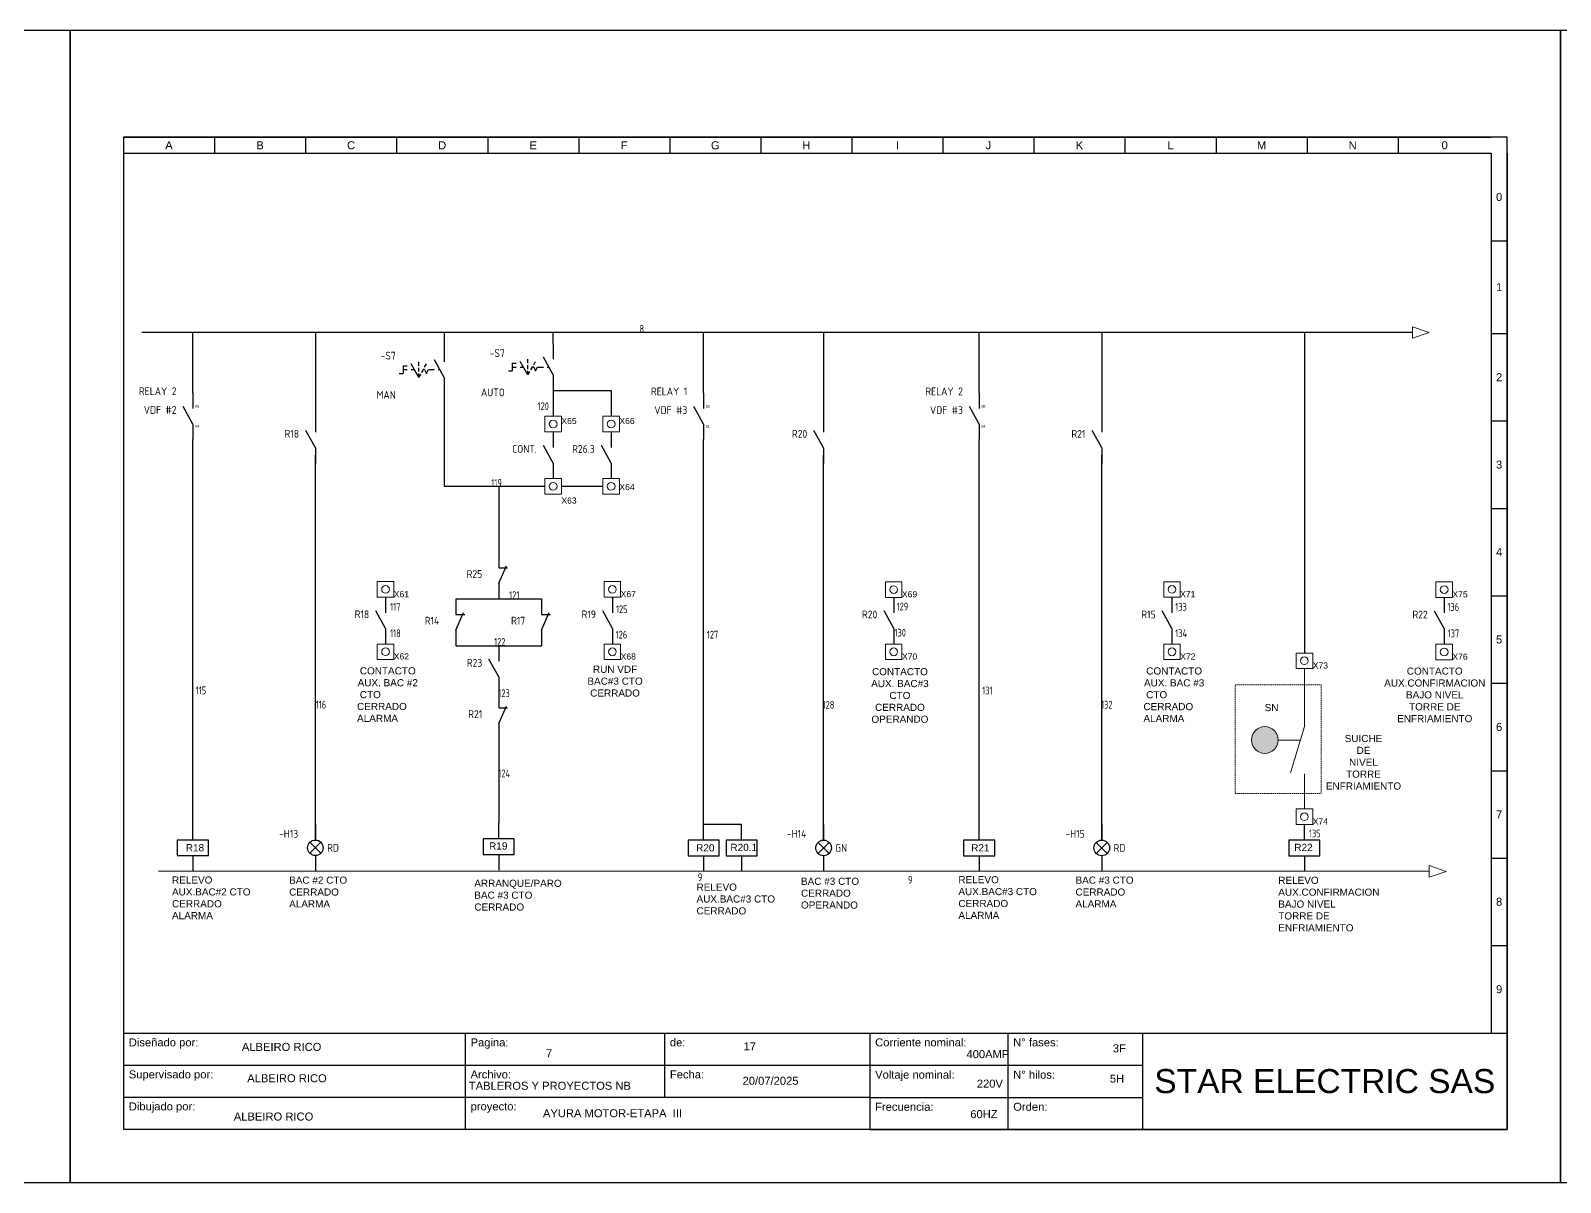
# Model space of a CAD drawing. Header units: millimetres. Extents: x 691 to 18605, y 670 to 10026.
# Drawn here: x 7015 to 8094, y 9213 to 10026 of the extents above; entities that cross this region are included whole.
import ezdxf
from ezdxf.enums import TextEntityAlignment as Align

# ---------------------------------------------------------------- set-up
doc = ezdxf.new("R2010")
doc.units = ezdxf.units.MM
doc.linetypes.add('DASHEDX2', pattern=[1.5, 1, -0.5])
doc.linetypes.add('HIDDEN', pattern=[0.375, 0.25, -0.125])
for name, color, linetype in [('-DIAGRAMA', 7, 'Continuous'), ('-Electrico', 5, 'Continuous'), ('DESC', 150, 'Continuous'), ('LOC', 8, 'Continuous'), ('MISC', 7, 'Continuous'), ('SYMS', 7, 'Continuous'), ('TAGS', 150, 'Continuous'), ('WIRENO', 72, 'Continuous'), ('YEL_14_THHN', 2, 'Continuous')]:
    doc.layers.add(name, color=color, linetype=linetype)
doc.styles.get("Standard").update_dxf_attribs({"font": 'arial.ttf'})
doc.styles.add('WD_IEC', font='ISOCP2.shx', dxfattribs={"width": 0.9, "height": 4})

# ---------------------------------------------------------------- blocks, each defined once
blk = doc.blocks.new('*T3')
at = {"color": 0, "linetype": 'ByBlock', "lineweight": -2}
for p, q in [((0, 0), (139.92, 0)), ((0, 0), (0, -18)), ((64.08, 0), (64.08, -18)), ((101.44, 0), (101.44, -12)), ((139.92, 0), (139.92, -18)), ((0, -6), (139.92, -6)), ((0, -12), (139.92, -12)), ((0, -18), (139.92, -18))]:
    blk.add_line(p, q, dxfattribs=at)
at = {"color": 0, "char_height": 1.5, "attachment_point": 1}
for s, insert, width in [('{\\fArial|b0|i0|c162|p34;Diseñado por:}', (1, -1), 62.0824), ('{\\fArial|b0|i0|c162|p34;Pagina:}', (65.08, -1), 35.3574), ('{\\fArial|b0|i0|c162|p34;de}:', (102.44, -1), 36.4813), ('{\\fArial|b0|i0|c162|p34;Supervisado por:}', (1, -7), 62.0824), ('{\\fArial|b0|i0|c162|p34;Archivo:}', (65.08, -7), 35.3574), ('Fecha:', (102.44, -7), 36.4813), ('Dibujado por:', (1, -13), 62.0824), ('{\\fArial|b0|i0|c162|p34;proyecto:}', (65.08, -13), 73.8387)]:
    blk.add_mtext(s, dxfattribs=dict(at, insert=insert, width=width))
blk = doc.blocks.new('*T4')
at = {"color": 0, "linetype": 'ByBlock', "lineweight": -2}
for p, q in [((0, 0), (119.48, 0)), ((0, 0), (0, -18.07)), ((25.89, 0), (25.89, -18.07)), ((51.13, 0), (51.13, -18.07)), ((119.48, 0), (119.48, -18.07)), ((0, -6.05), (51.13, -6.05)), ((0, -12.07), (51.13, -12.07)), ((0, -18.07), (119.48, -18.07))]:
    blk.add_line(p, q, dxfattribs=at)
at = {"color": 0}
for s, insert, char_height, width, attachment_point in [('Corriente nominal:', (1, -1), 1.5, 23.894, 1), ('{\\fArial|b0|i0|c162|p34;N° fases:}', (26.89, -1), 1.5, 23.2313, 1), ('Voltaje nominal:', (1, -7.05), 1.5, 23.894, 1), ('{\\fArial|b0|i0|c162|p34;N° hilos:}', (26.89, -7.05), 1.5, 23.2313, 1), ('{\\fArial|b0|i0|c162|p34;STAR ELECTRIC SAS}', (85.3, -9.04), 4.5, 66.3536, 5), ('Frecuencia:', (1, -13.07), 1.5, 23.894, 1), ('{\\fArial|b0|i0|c162|p34;Orden}:', (26.89, -13.07), 1.5, 23.2313, 1)]:
    blk.add_mtext(s, dxfattribs=dict(at, insert=insert, char_height=char_height, width=width, attachment_point=attachment_point))
blk = doc.blocks.new('CAJETIN')
for p, q in [((0, 185.97), (-259.4, 185.97)), ((-259.4, 185.97), (-259.4, 0.07)), ((-259.4, 185.97), (-2.99, 185.97)), ((-259.4, 185.97), (-259.4, 182.97)), ((-242.33, 185.97), (-242.33, 182.97)), ((-225.26, 185.97), (-225.26, 182.97)), ((-208.19, 185.97), (-208.19, 182.97)), ((-191.12, 185.97), (-191.12, 182.97)), ((-174.05, 185.97), (-174.05, 182.97)), ((-156.98, 185.97), (-156.98, 182.97)), ((-139.91, 185.97), (-139.91, 182.97)), ((-122.84, 185.97), (-122.84, 182.97)), ((-105.77, 185.97), (-105.77, 182.97)), ((-88.7, 185.97), (-88.7, 182.97)), ((-71.64, 185.97), (-71.64, 182.97)), ((-54.57, 185.97), (-54.57, 182.97)), ((-37.5, 185.97), (-37.5, 182.97)), ((-20.43, 185.97), (-20.43, 182.97)), ((0, 0.07), (0, 185.97)), ((-259.4, 182.97), (-2.99, 182.97)), ((-3, 182.97), (-3, 18.07)), ((0, 182.97), (0, 18.07)), ((-3, 166.58), (0, 166.58)), ((-3, 149.19), (0, 149.19)), ((-3, 132.8), (0, 132.8)), ((-3, 116.41), (0, 116.41)), ((-3, 100.02), (0, 100.02)), ((-3, 83.63), (0, 83.63)), ((-3, 67.24), (0, 67.24)), ((-3, 50.85), (0, 50.85)), ((-3, 34.46), (0, 34.46)), ((-3, 18.07), (0, 18.07)), ((-259.4, 0.07), (0, 0.07))]:
    blk.add_line(p, q)
blk.add_lwpolyline([(-269.4, -9.93), (10, -9.93), (10, 205.97), (-269.4, 205.97)], close=True)
for name, p in [('*T3', (-259.4, 18.07)), ('*T4', (-119.48, 18.07))]:
    blk.add_blockref(name, p)
blk.add_text('0', height=1.5).set_placement((-2.08, 174.04))
at = {"char_height": 1.5, "attachment_point": 5}
for s, insert, width in [('A', (-250.87, 184.47), 17.0695), ('B', (-233.8, 184.47), 17.0695), ('C', (-216.73, 184.47), 17.0695), ('D', (-199.66, 184.47), 17.0695), ('E', (-182.59, 184.47), 17.0695), ('F', (-165.52, 184.47), 17.0695), ('G', (-148.45, 184.47), 17.0695), ('H', (-131.38, 184.47), 17.0695), ('I', (-114.31, 184.47), 17.0695), ('J', (-97.24, 184.47), 17.0695), ('K', (-80.17, 184.47), 17.0695), ('L', (-63.1, 184.47), 17.0695), ('M', (-46.03, 184.47), 17.0695), ('N', (-28.96, 184.47), 17.0695), ('0', (-11.71, 184.47), 17.4362), ('1', (-1.5, 157.89), 3), ('2', (-1.5, 141), 3), ('3', (-1.5, 124.61), 3), ('4', (-1.5, 108.22), 3), ('5', (-1.5, 91.83), 3), ('6', (-1.5, 75.44), 3), ('7', (-1.5, 59.05), 3), ('8', (-1.5, 42.66), 3), ('9', (-1.5, 26.27), 3)]:
    blk.add_mtext(s, dxfattribs=dict(at, insert=insert, width=width))
for tag, p in [('DISEÑADO_POR', (-230.86, 14.78)), ('SUPERVISADO_POR', (-229.59, 8.32)), ('DIBUJADO_POR', (-231.25, 2.42))]:
    blk.add_attdef(tag, text='', height=1.5).set_placement(p, align=Align.MIDDLE)
for tag, p in [('PAGINA', (-180.19, 13.54)), ('DE', (-143.12, 14.83)), ('A', (-97.02, 13.49)), ('F', (-73.9, 14.47)), ('ARCHIVO', (-179.45, 8.2)), ('FECHA', (-143.31, 8.38)), ('V', (-96.96, 8.58)), ('H', (-74.46, 8.76)), ('PROYECTO', (-180.75, 3.04)), ('HZ', (-98.06, 2.87)), ('OR', (-74.83, 2.5))]:
    blk.add_attdef(tag, p, '', height=1.5)
blk = doc.blocks.new('WD_WNV')
at = {"linetype": 'Continuous', "style": 'WD_IEC', "width": 0.8}
blk.add_attdef('WIRENO', text='', height=2.5, dxfattribs=at).set_placement((-1.6, 0), align=Align.MIDDLE_RIGHT)
at = {"style": 'WD_IEC', "flags": 1}
for tag, p in [('W08USER', (-1, 0.375)), ('W04USER', (-1, 0.875)), ('W05USER', (-1, 0.75)), ('W09USER', (-1, 0.25)), ('W03USER', (-1, 1)), ('W06USER', (-1, 0.625)), ('W07USER', (-1, 0.5)), ('W02USER', (-1, 1.125)), ('W01USER', (-1, 1.25)), ('W10USER', (-1, 0.125))]:
    blk.add_attdef(tag, text='', height=0.08, dxfattribs=at).set_placement(p, align=Align.CENTER)
blk = doc.blocks.new('VMS1')
for p, q in [((0, 2.5), (0, 7.5)), ((0, -2.5), (0, -7.5))]:
    blk.add_line(p, q)
blk.add_lwpolyline([(-5, 2.5), (-5, -2.5), (5, -2.5), (5, 2.5)], close=True)
at = {"style": 'WD_IEC'}
for tag, p in [('INST', (-5.25, 10.5)), ('LOC', (-5.25, 7.5)), ('TAG1', (-5.25, 4.5)), ('DESC1', (-5.25, -6.85)), ('DESC2', (-5.25, -9.85)), ('DESC3', (-5.25, -12.85))]:
    blk.add_attdef(tag, text='', height=2.5, dxfattribs=at).set_placement(p, align=Align.RIGHT)
blk.add_attdef('TERM01', text='', height=2, rotation=90, dxfattribs=at).set_placement((-1, 7.5), align=Align.RIGHT)
at = {"style": 'WD_IEC', "flags": 1}
for tag, p, height in [('X2TERM01', (0, 7.5), 0.32), ('X4LINK', (-5, 0), 0.32), ('X1LINK', (5, 0), 0.32), ('ASSYCODE', (1, -4), 1), ('FAMILY', (1, -5.5), 1), ('X8TERM02', (0, -7.5), 0.32), ('CATDESC', (1, -7), 1)]:
    blk.add_attdef(tag, p, '', height=height, dxfattribs=at)
at = {"style": 'WD_IEC', "flags": 9}
for tag, p in [('MFG', (-6, 1)), ('CAT', (-6, -1.5))]:
    blk.add_attdef(tag, text='', height=1.5, dxfattribs=at).set_placement(p, align=Align.RIGHT)
at = {"style": 'WD_IEC'}
blk.add_attdef('TERM02', (-1, -7.5), '', height=2, rotation=90, dxfattribs=at)
at = {"lineweight": 9, "style": 'WD_IEC'}
for tag, p in [('NO', (-5.5, -16.5)), ('NC', (-5.5, -19.5))]:
    blk.add_attdef(tag, text='', height=2.5, dxfattribs=at).set_placement(p, align=Align.TOP_RIGHT)
for tag, p in [('XREFNO', (-4, -16.5)), ('XREFNC', (-4, -19.5))]:
    blk.add_attdef(tag, text='', height=2.5, dxfattribs=at).set_placement(p, align=Align.TOP_LEFT)
blk = doc.blocks.new('VCR21')
for p, q in [((0, 7.5), (0, 2.5)), ((0, -2.5), (-3.12, 3.12)), ((0, -2.5), (0, -7.5))]:
    blk.add_line(p, q)
at = {"style": 'WD_IEC'}
for tag, p in [('INST', (-5.25, 6.75)), ('LOC', (-5.25, 3.75)), ('TAG2', (-5.25, 0.75)), ('DESC1', (-5.25, -6.75)), ('XREF', (-5.25, -3.75)), ('DESC2', (-5.25, -9.75)), ('DESC3', (-5.25, -12.75))]:
    blk.add_attdef(tag, text='', height=2.5, dxfattribs=at).set_placement(p, align=Align.RIGHT)
blk.add_attdef('TERM01', text='', height=2, rotation=90, dxfattribs=at).set_placement((-1, 7.5), align=Align.RIGHT)
at = {"style": 'WD_IEC', "flags": 1}
for tag, p, height in [('X2TERM01', (0, 7.5), 0.32), ('X4LINK', (-2.75, 0), 0.32), ('X1LINK', (-0.5, 0), 0.32), ('CONTACT', (4, -3.5), 1), ('FAMILY', (4, -5), 1), ('COMMON', (5.25, -4.75), 1), ('X8TERM02', (0, -7.5), 0.32)]:
    blk.add_attdef(tag, p, '', height=height, dxfattribs=at)
at = {"style": 'WD_IEC'}
blk.add_attdef('TERM02', (-1, -7.5), '', height=2, rotation=90, dxfattribs=at)
blk = doc.blocks.new('VLT1G')
for p, q in [((0, 7.5), (0, 2.5)), ((-1.77, -1.77), (1.77, 1.77)), ((1.77, -1.77), (-1.77, 1.77)), ((0, -2.5), (0, -7.5))]:
    blk.add_line(p, q)
blk.add_circle((0, 0), 2.5)
at = {"style": 'WD_IEC'}
for tag, p in [('INST', (-5.5, 10.25)), ('TAG1', (-5.5, 3.25)), ('LOC', (-5.5, 6.75)), ('DESC1', (-5.5, -6.35)), ('DESC2', (-5.5, -9.85)), ('DESC3', (-5.5, -13.35))]:
    blk.add_attdef(tag, text='', height=2.5, dxfattribs=at).set_placement(p, align=Align.RIGHT)
blk.add_attdef('TERM01', text='', height=2, rotation=90, dxfattribs=at).set_placement((-1, 7.5), align=Align.RIGHT)
at = {"style": 'WD_IEC', "flags": 1}
for tag, p, height in [('X2TERM01', (0, 7.5), 0.32), ('X4LINK', (-3, 0), 0.32), ('X1LINK', (3, 0), 0.32), ('ASSYCODE', (1, -4), 1), ('FAMILY', (1, -5.5), 1), ('X8TERM02', (0, -7.5), 0.32), ('CATDESC', (1, -7), 1)]:
    blk.add_attdef(tag, p, '', height=height, dxfattribs=at)
at = {"style": 'WD_IEC', "flags": 9}
for tag, p in [('MFG', (-6, -0.25)), ('CAT', (-6, -2.75))]:
    blk.add_attdef(tag, text='', height=1.5, dxfattribs=at).set_placement(p, align=Align.RIGHT)
at = {"style": 'WD_IEC'}
blk.add_attdef('TERM02', (-1, -7.5), '', height=2, rotation=90, dxfattribs=at)
at = {"lineweight": 13, "style": 'WD_IEC'}
blk.add_attdef('COLOR', text='', height=2.5, dxfattribs=at).set_placement((3.75, 0), align=Align.MIDDLE_LEFT)
at = {"lineweight": 15, "style": 'WD_IEC'}
for tag, p in [('WDTAGALT', (-5.5, -21)), ('XREF', (-5.5, -18))]:
    blk.add_attdef(tag, text='', height=2.5, dxfattribs=at).set_placement(p, align=Align.RIGHT)
blk = doc.blocks.new('VSS113')
for p, q in [((0, 7.5), (0, 2.5)), ((-13.12, 1.25), (-11.88, 1.25)), ((-13.12, 1.25), (-13.12, -1.25)), ((-13.12, 0), (-11.88, 0)), ((-8.12, -2.5), (-10.62, 1.83)), ((-10.62, 0), (-9.57, 0)), ((-8.12, 1.25), (-8.12, 2.5)), ((-8.12, -0.63), (-8.12, 0.62)), ((-7.19, -0.88), (-6.56, 0.21)), ((-6.25, 0), (-6.68, 0)), ((-6.25, 0.75), (-5.62, 1.83)), ((-6.25, 0), (-5.62, -1.25)), ((-5.62, -1.25), (-5, 0)), ((-5, 0), (-3.12, 0)), ((0, -2.5), (-3.12, 3.12)), ((-1.88, 0), (-1.39, 0)), ((-14.38, -1.25), (-13.12, -1.25)), ((-8.12, -2.5), (-8.12, -1.25)), ((-8.12, -2.5), (-7.5, -1.42)), ((0, -2.5), (0, -7.5))]:
    blk.add_line(p, q)
at = {"style": 'WD_IEC'}
for tag, p in [('INST', (-15.5, 9.25)), ('TAG1', (-15.5, 3.25)), ('LOC', (-15.5, 6.25)), ('DESC1', (-15.5, -9.35)), ('DESC3', (-15.5, -15.35)), ('DESC2', (-15.5, -12.35))]:
    blk.add_attdef(tag, text='', height=2.5, dxfattribs=at).set_placement(p, align=Align.RIGHT)
at = {"style": 'WD_IEC', "flags": 8}
for tag, p in [('POS1', (-10.62, 3.5)), ('POS2', (-8.12, 3.5)), ('POS3', (-5.62, 3.5))]:
    blk.add_attdef(tag, text='', height=2, rotation=90, dxfattribs=at).set_placement(p, align=Align.MIDDLE_LEFT)
at = {"style": 'WD_IEC'}
blk.add_attdef('TERM01', text='', height=2, rotation=90, dxfattribs=at).set_placement((-1, 7.5), align=Align.RIGHT)
at = {"style": 'WD_IEC', "flags": 1}
for tag, p, height in [('X2TERM01', (0, 7.5), 0.32), ('CONTACT', (0.5, 4.5), 1), ('X1LINK', (0, 0), 0.32), ('COMMON', (1.75, 3.25), 1), ('X8TERM02', (0, -7.5), 0.32), ('ASSYCODE', (1, -9), 1), ('FAMILY', (1, -10.5), 1), ('CATDESC', (1, -12), 1)]:
    blk.add_attdef(tag, p, '', height=height, dxfattribs=at)
at = {"style": 'WD_IEC', "flags": 9}
for tag, p in [('MFG', (-16, -0.25)), ('CAT', (-16, -2.75))]:
    blk.add_attdef(tag, text='', height=1.5, dxfattribs=at).set_placement(p, align=Align.RIGHT)
at = {"style": 'WD_IEC'}
blk.add_attdef('TERM02', (-1, -7.5), '', height=2, rotation=90, dxfattribs=at)
at = {"lineweight": 15, "style": 'WD_IEC'}
blk.add_attdef('XREF', text='', height=2.5, dxfattribs=at).set_placement((-15.5, -6.35), align=Align.RIGHT)
blk.add_attdef('STATE', (1.25, -6.35), '', height=2.5, dxfattribs=at)
blk = doc.blocks.new('VCR22')
for p, q in [((0, 7.5), (0, 2.5)), ((0, -2.5), (2.5, 3.12)), ((0, 2.5), (2.87, 2.5)), ((0, -2.5), (0, -7.5))]:
    blk.add_line(p, q)
at = {"style": 'WD_IEC'}
for tag, p in [('INST', (-5.25, 5.25)), ('TAG2', (-5.25, -0.75)), ('LOC', (-5.25, 2.25)), ('DESC1', (-5.25, -6.75)), ('XREF', (-5.25, -3.75)), ('DESC2', (-5.25, -9.75)), ('DESC3', (-5.25, -12.75))]:
    blk.add_attdef(tag, text='', height=2.5, dxfattribs=at).set_placement(p, align=Align.RIGHT)
blk.add_attdef('TERM01', text='', height=2, rotation=90, dxfattribs=at).set_placement((-1, 7.5), align=Align.RIGHT)
at = {"style": 'WD_IEC', "flags": 1}
for tag, p, height in [('X2TERM01', (0, 7.5), 0.32), ('X4LINK', (-0.55, 0), 0.32), ('X1LINK', (1.92, 0), 0.32), ('CONTACT', (4, -3.5), 1), ('FAMILY', (4, -5), 1), ('COMMON', (5.25, -4.75), 1), ('X8TERM02', (0, -7.5), 0.32)]:
    blk.add_attdef(tag, p, '', height=height, dxfattribs=at)
at = {"style": 'WD_IEC'}
blk.add_attdef('TERM02', (-1, -7.5), '', height=2, rotation=90, dxfattribs=at)

msp = doc.modelspace()

# ---------------------------------------------------------------- hatches: boundary and pattern name
at = {"lineweight": 0, "transparency": 33554687}
h = msp.add_hatch(color=0, dxfattribs=at)
h.dxf.hatch_style = 1
h.paths.add_polyline_path([(7895.2, 9525.4, 1), (7876.4, 9525.4, 1)])

# ---------------------------------------------------------------- linework, layer by layer
at = {"layer": '-DIAGRAMA', "color": 0, "lineweight": 0}
for centre in [(7383.9, 9748.2), (7424.8, 9748.2), (7383.9, 9704.3), (7424.8, 9704.3), (7265.7, 9631.6), (7425.7, 9631.6), (7624.1, 9631.5), (7820.3, 9631.6), (8012.3, 9631.5), (7265.7, 9587.7), (7425.7, 9587.6), (7624.1, 9587.6), (7820.3, 9587.6), (7913.7, 9581.3), (8012.3, 9587.5), (7913.7, 9471.3)]:
    msp.add_circle(centre, 2.72, dxfattribs=at)
at = {"layer": '-Electrico', "color": 0, "lineweight": 0, "ltscale": 0.08}
for points in [[(7378.1, 9753.7), (7389.7, 9753.7), (7389.7, 9742.7), (7378.1, 9742.7)], [(7418.9, 9753.7), (7430.6, 9753.7), (7430.6, 9742.7), (7418.9, 9742.7)], [(7378.1, 9709.7), (7389.7, 9709.7), (7389.7, 9698.8), (7378.1, 9698.8)], [(7418.9, 9709.7), (7430.6, 9709.7), (7430.6, 9698.8), (7418.9, 9698.8)], [(7259.9, 9637.1), (7271.5, 9637.1), (7271.5, 9626.1), (7259.9, 9626.1)], [(7419.8, 9637.1), (7431.5, 9637.1), (7431.5, 9626.1), (7419.8, 9626.1)], [(7618.2, 9637), (7629.9, 9637), (7629.9, 9626), (7618.2, 9626)], [(7814.5, 9637), (7826.1, 9637), (7826.1, 9626.1), (7814.5, 9626.1)], [(8006.4, 9637), (8018.1, 9637), (8018.1, 9626), (8006.4, 9626)], [(7259.9, 9593.1), (7271.5, 9593.1), (7271.5, 9582.2), (7259.9, 9582.2)], [(7419.8, 9593.1), (7431.5, 9593.1), (7431.5, 9582.1), (7419.8, 9582.1)], [(7618.2, 9593.1), (7629.9, 9593.1), (7629.9, 9582.1), (7618.2, 9582.1)], [(7814.5, 9593.1), (7826.1, 9593.1), (7826.1, 9582.1), (7814.5, 9582.1)], [(8006.4, 9593), (8018.1, 9593), (8018.1, 9582), (8006.4, 9582)], [(7907.9, 9586.7), (7919.6, 9586.7), (7919.6, 9575.8), (7907.9, 9575.8)], [(7907.9, 9476.8), (7919.6, 9476.8), (7919.6, 9465.8), (7907.9, 9465.8)]]:
    msp.add_lwpolyline(points, close=True, dxfattribs=at)
at = {"color": 0}
for p, q in [((7129.8, 9770.2), (7129.8, 9812.8)), ((7216.3, 9812.8), (7216.3, 9753.4)), ((7490, 9770.1), (7490, 9812.8)), ((7574.6, 9812.8), (7574.6, 9753.3)), ((7684.4, 9770.2), (7684.4, 9812.8)), ((7770.9, 9812.8), (7770.9, 9753.4)), ((7913.7, 9812.8), (7913.7, 9586.7)), ((7307, 9770.1), (7307, 9704.3)), ((7383.9, 9771.9), (7383.9, 9753.7)), ((7383.9, 9771.9), (7424.8, 9771.9)), ((7424.8, 9771.9), (7424.8, 9753.7)), ((7129.8, 9465.9), (7129.8, 9737.2)), ((7490, 9465.8), (7490, 9737.2)), ((7684.4, 9465.8), (7684.4, 9737.2)), ((7216.2, 9454.9), (7216.3, 9726.2)), ((7574.6, 9454.8), (7574.6, 9726.2)), ((7770.8, 9454.8), (7770.9, 9726.2)), ((7307, 9704.3), (7378.1, 9704.3)), ((7345.5, 9704.3), (7345.5, 9657.9)), ((7389.7, 9704.3), (7418.9, 9704.3)), ((7315.2, 9624.9), (7375.7, 9624.9)), ((7315.2, 9591.9), (7375.7, 9591.9)), ((7345.5, 9526), (7345.5, 9466.7)), ((7516.8, 9465.8), (7490, 9465.8)), ((7913.7, 9443.3), (7913.7, 9432.8))]:
    msp.add_line(p, q, dxfattribs=at)
at = {"color": 0, "linetype": 'Continuous', "lineweight": 0}
for p, q in [((7990, 9816.7), (7990, 9812.8)), ((8001.8, 9812.8), (7990, 9816.7)), ((7990, 9812.8), (7990, 9808.8)), ((7990, 9808.8), (8001.8, 9812.8)), ((8001.7, 9436.8), (8001.7, 9432.8)), ((8013.6, 9432.8), (8001.7, 9436.8)), ((8001.7, 9432.8), (8001.7, 9428.8)), ((8001.7, 9428.8), (8013.6, 9432.8))]:
    msp.add_line(p, q, dxfattribs=at)
at = {"color": 0, "lineweight": 0}
for p, q in [((7913.7, 9534.9), (7913.7, 9575.8)), ((7913.7, 9534.9), (7904, 9502.2)), ((7910.9, 9525.4), (7895.2, 9525.4))]:
    msp.add_line(p, q, dxfattribs=at)
at = {"color": 0, "linetype": 'HIDDEN', "lineweight": 0, "ltscale": 0.3}
msp.add_lwpolyline([(7865, 9564.2), (7925.5, 9564.2), (7925.5, 9487.8), (7865, 9487.8)], close=True, dxfattribs=at)
at = {"color": 0, "lineweight": 0}
msp.add_lwpolyline([(7913.7, 9476.8), (7913.7, 9501.6)], dxfattribs=at)
msp.add_circle((7885.8, 9525.4), 9.42, dxfattribs=at)
at = {"layer": 'YEL_14_THHN', "color": 0}
for p, q in [((7990, 9812.8), (7093.8, 9812.8)), ((7307, 9812.8), (7307, 9803)), ((7383.9, 9804.9), (7383.9, 9812.8)), ((8001.7, 9432.8), (7105.6, 9432.9))]:
    msp.add_line(p, q, dxfattribs=at)

# ---------------------------------------------------------------- block references
at = {"color": 0}
ref = msp.add_blockref('CAJETIN', (7005.6, 9250.8), dxfattribs=dict(at, xscale=3.761929394681115, yscale=3.761929394681115, zscale=3.761929394681115))
ref.add_attrib('5H', '5H', (6725.5, 9283.8), dxfattribs={"height": 5.64})
ref.add_attrib('3F', '3F', (6727.5, 9305.2), dxfattribs={"height": 5.64})
ref.add_attrib('HZ', '60HZ', dxfattribs={"height": 5.64}).set_placement((6636.7, 9261.6), align=Align.MIDDLE)
ref.add_attrib('V', '220V', dxfattribs={"height": 5.64}).set_placement((6640.8, 9283.1), align=Align.MIDDLE)
ref.add_attrib('A', '400AMP', dxfattribs={"height": 5.64}).set_placement((6639.4, 9303.9), align=Align.MIDDLE)
ref.add_attrib('PROYECTO', 'AYURA MOTOR-ETAPA  III', dxfattribs={"height": 5.643}).set_placement((6325.6, 9262.2), align=Align.MIDDLE_LEFT)
ref.add_attrib('ARCHIVO', 'TABLEROS Y PROYECTOS NB', dxfattribs={"height": 5.643}).set_placement((6330.5, 9281.6), align=Align.MIDDLE)
ref.add_attrib('DE', '17', (6467.2, 9306.6), dxfattribs={"height": 5.64})
ref.add_attrib('PAGINA', '6', (6327.7, 9301.7), dxfattribs={"height": 5.64})
ref.add_attrib('FECHA', '20/07/2025', (6466.5, 9282.3), dxfattribs={"height": 5.64})
ref.add_attrib('DIBUJADO_POR', 'ALBEIRO RICO', dxfattribs={"height": 5.643}).set_placement((6135.6, 9259.9), align=Align.MIDDLE)
ref.add_attrib('SUPERVISADO_POR', 'ALBEIRO RICO', dxfattribs={"height": 5.643}).set_placement((6145.2, 9286.9), align=Align.MIDDLE)
ref.add_attrib('DISEÑADO_POR', 'ALBEIRO RICO', dxfattribs={"height": 5.643}).set_placement((6141.3, 9309), align=Align.MIDDLE)
ref = msp.add_blockref('CAJETIN', (8056.7, 9250.8), dxfattribs=dict(at, xscale=3.761929394681115, yscale=3.761929394681115, zscale=3.761929394681115))
ref.add_attrib('5H', '5H', (7776.5, 9283.8), dxfattribs={"height": 5.64})
ref.add_attrib('3F', '3F', (7778.6, 9305.2), dxfattribs={"height": 5.64})
ref.add_attrib('HZ', '60HZ', dxfattribs={"height": 5.64}).set_placement((7687.7, 9261.6), align=Align.MIDDLE)
ref.add_attrib('V', '220V', dxfattribs={"height": 5.64}).set_placement((7691.9, 9283.1), align=Align.MIDDLE)
ref.add_attrib('A', '400AMP', dxfattribs={"height": 5.64}).set_placement((7690.5, 9303.9), align=Align.MIDDLE)
ref.add_attrib('PROYECTO', 'AYURA MOTOR-ETAPA  III', dxfattribs={"height": 5.643}).set_placement((7376.7, 9262.2), align=Align.MIDDLE_LEFT)
ref.add_attrib('ARCHIVO', 'TABLEROS Y PROYECTOS NB', dxfattribs={"height": 5.643}).set_placement((7381.6, 9281.6), align=Align.MIDDLE)
ref.add_attrib('DE', '17', (7518.2, 9306.6), dxfattribs={"height": 5.64})
ref.add_attrib('PAGINA', '7', (7378.8, 9301.7), dxfattribs={"height": 5.64})
ref.add_attrib('FECHA', '20/07/2025', (7517.5, 9282.3), dxfattribs={"height": 5.64})
ref.add_attrib('DIBUJADO_POR', 'ALBEIRO RICO', dxfattribs={"height": 5.643}).set_placement((7186.7, 9259.9), align=Align.MIDDLE)
ref.add_attrib('SUPERVISADO_POR', 'ALBEIRO RICO', dxfattribs={"height": 5.643}).set_placement((7196.2, 9286.9), align=Align.MIDDLE)
ref.add_attrib('DISEÑADO_POR', 'ALBEIRO RICO', dxfattribs={"height": 5.643}).set_placement((7192.4, 9309), align=Align.MIDDLE)
ref = msp.add_blockref('CAJETIN', (9107.7, 9250.8), dxfattribs=dict(at, xscale=3.761929394681115, yscale=3.761929394681115, zscale=3.761929394681115))
ref.add_attrib('5H', '5H', (8827.6, 9283.8), dxfattribs={"height": 5.64})
ref.add_attrib('3F', '3F', (8829.7, 9305.2), dxfattribs={"height": 5.64})
ref.add_attrib('HZ', '60HZ', dxfattribs={"height": 5.64}).set_placement((8738.8, 9261.6), align=Align.MIDDLE)
ref.add_attrib('V', '220V', dxfattribs={"height": 5.64}).set_placement((8743, 9283.1), align=Align.MIDDLE)
ref.add_attrib('A', '400AMP', dxfattribs={"height": 5.64}).set_placement((8741.6, 9303.9), align=Align.MIDDLE)
ref.add_attrib('PROYECTO', 'AYURA MOTOR-ETAPA  III', dxfattribs={"height": 5.643}).set_placement((8427.8, 9262.2), align=Align.MIDDLE_LEFT)
ref.add_attrib('ARCHIVO', 'TABLEROS Y PROYECTOS NB', dxfattribs={"height": 5.643}).set_placement((8432.6, 9281.6), align=Align.MIDDLE)
ref.add_attrib('DE', '17', (8569.3, 9306.6), dxfattribs={"height": 5.64})
ref.add_attrib('PAGINA', '8', (8429.9, 9301.7), dxfattribs={"height": 5.64})
ref.add_attrib('FECHA', '20/07/2025', (8568.6, 9282.3), dxfattribs={"height": 5.64})
ref.add_attrib('DIBUJADO_POR', 'ALBEIRO RICO', dxfattribs={"height": 5.643}).set_placement((8237.8, 9259.9), align=Align.MIDDLE)
ref.add_attrib('SUPERVISADO_POR', 'ALBEIRO RICO', dxfattribs={"height": 5.643}).set_placement((8247.3, 9286.9), align=Align.MIDDLE)
ref.add_attrib('DISEÑADO_POR', 'ALBEIRO RICO', dxfattribs={"height": 5.643}).set_placement((8243.5, 9309), align=Align.MIDDLE)
at = {"layer": 'SYMS', "color": 0}
ref = msp.add_blockref('VSS113', (7307, 9786.6), dxfattribs=dict(at, xscale=2.197145441597592, yscale=2.197145441597592, zscale=2.197145441597592))
ref.add_attrib('DESC1', 'MAN', dxfattribs={"layer": 'DESC', "height": 5.49, "style": 'WD_IEC'}).set_placement((7272.9, 9766), align=Align.RIGHT)
ref.add_attrib('TAG1', '-S7', dxfattribs={"layer": 'TAGS', "height": 5.49, "style": 'WD_IEC'}).set_placement((7272.9, 9793.7), align=Align.RIGHT)
ref = msp.add_blockref('VSS113', (7383.9, 9788.4), dxfattribs=dict(at, xscale=2.197145441597592, yscale=2.197145441597592, zscale=2.197145441597592))
ref.add_attrib('DESC1', 'AUTO', dxfattribs={"layer": 'DESC', "height": 5.49, "style": 'WD_IEC'}).set_placement((7349.8, 9767.8), align=Align.RIGHT)
ref.add_attrib('TAG1', '-S7', dxfattribs={"layer": 'TAGS', "height": 5.49, "style": 'WD_IEC'}).set_placement((7349.8, 9795.5), align=Align.RIGHT)
ref = msp.add_blockref('VCR21', (7129.8, 9753.7), dxfattribs=dict(at, xscale=2.197145441597592, yscale=2.197145441597592, zscale=2.197145441597592))
ref.add_attrib('INST', 'RELAY 2', dxfattribs={"layer": 'LOC', "height": 5.49, "style": 'WD_IEC'}).set_placement((7118.3, 9768.6), align=Align.RIGHT)
ref.add_attrib('TAG2', 'VDF #2', dxfattribs={"layer": 'TAGS', "height": 5.49, "style": 'WD_IEC'}).set_placement((7118.3, 9755.4), align=Align.RIGHT)
ref = msp.add_blockref('VCR21', (7490, 9753.7), dxfattribs=dict(at, xscale=2.197145441597592, yscale=2.197145441597592, zscale=2.197145441597592))
ref.add_attrib('INST', 'RELAY 1', dxfattribs={"layer": 'LOC', "height": 5.49, "style": 'WD_IEC'}).set_placement((7478.5, 9768.5), align=Align.RIGHT)
ref.add_attrib('TAG2', 'VDF #3', dxfattribs={"layer": 'TAGS', "height": 5.49, "style": 'WD_IEC'}).set_placement((7478.5, 9755.3), align=Align.RIGHT)
ref = msp.add_blockref('VCR21', (7684.4, 9753.7), dxfattribs=dict(at, xscale=2.197145441597592, yscale=2.197145441597592, zscale=2.197145441597592))
ref.add_attrib('INST', 'RELAY 2', dxfattribs={"layer": 'LOC', "height": 5.49, "style": 'WD_IEC'}).set_placement((7672.9, 9768.5), align=Align.RIGHT)
ref.add_attrib('TAG2', 'VDF #3', dxfattribs={"layer": 'TAGS', "height": 5.49, "style": 'WD_IEC'}).set_placement((7672.9, 9755.3), align=Align.RIGHT)
ref = msp.add_blockref('VCR21', (7216.3, 9736.9), dxfattribs=dict(at, xscale=2.197145441597592, yscale=2.197145441597592, zscale=2.197145441597592))
ref.add_attrib('TAG2', 'R18', dxfattribs={"layer": 'TAGS', "height": 5.49, "style": 'WD_IEC'}).set_placement((7204.7, 9738.6), align=Align.RIGHT)
ref = msp.add_blockref('VCR21', (7574.6, 9736.9), dxfattribs=dict(at, xscale=2.197145441597592, yscale=2.197145441597592, zscale=2.197145441597592))
ref.add_attrib('TAG2', 'R20', dxfattribs={"layer": 'TAGS', "height": 5.49, "style": 'WD_IEC'}).set_placement((7563.1, 9738.5), align=Align.RIGHT)
ref = msp.add_blockref('VCR21', (7770.9, 9736.9), dxfattribs=dict(at, xscale=2.197145441597592, yscale=2.197145441597592, zscale=2.197145441597592))
ref.add_attrib('TAG2', 'R21', dxfattribs={"layer": 'TAGS', "height": 5.49, "style": 'WD_IEC'}).set_placement((7759.3, 9738.5), align=Align.RIGHT)
ref = msp.add_blockref('VCR21', (7383.9, 9726.2), dxfattribs=dict(at, xscale=2.197145441597592, yscale=2.197145441597592, zscale=2.197145441597592))
ref.add_attrib('TAG2', 'CONT.', dxfattribs={"layer": 'TAGS', "height": 5.49, "style": 'WD_IEC'}).set_placement((7372.4, 9727.9), align=Align.RIGHT)
ref = msp.add_blockref('VCR21', (7424.8, 9726.2), dxfattribs=dict(at, xscale=2.197145441597592, yscale=2.197145441597592, zscale=2.197145441597592))
ref.add_attrib('TAG2', 'R26.3', dxfattribs={"layer": 'TAGS', "height": 5.49, "style": 'WD_IEC'}).set_placement((7413.2, 9727.9), align=Align.RIGHT)
ref = msp.add_blockref('VCR22', (7345.5, 9641.4), dxfattribs=dict(at, xscale=2.197145441597592, yscale=2.197145441597592, zscale=2.197145441597592))
ref.add_attrib('TAG2', 'R25', dxfattribs={"layer": 'TAGS', "height": 5.49, "style": 'WD_IEC'}).set_placement((7333.9, 9639.7), align=Align.RIGHT)
ref = msp.add_blockref('VCR21', (7265.7, 9609.6), dxfattribs=dict(at, xscale=2.197145441597592, yscale=2.197145441597592, zscale=2.197145441597592))
ref.add_attrib('TAG2', 'R18', dxfattribs={"layer": 'TAGS', "height": 5.49, "style": 'WD_IEC'}).set_placement((7254.2, 9611.3), align=Align.RIGHT)
ref = msp.add_blockref('VCR22', (7315.2, 9608.4), dxfattribs=dict(at, xscale=2.197145441597592, yscale=2.197145441597592, zscale=2.197145441597592))
ref.add_attrib('TAG2', 'R14', dxfattribs={"layer": 'TAGS', "height": 5.49, "style": 'WD_IEC'}).set_placement((7303.6, 9606.8), align=Align.RIGHT)
ref = msp.add_blockref('VCR22', (7375.7, 9608.4), dxfattribs=dict(at, xscale=2.197145441597592, yscale=2.197145441597592, zscale=2.197145441597592))
ref.add_attrib('TAG2', 'R17', dxfattribs={"layer": 'TAGS', "height": 5.49, "style": 'WD_IEC'}).set_placement((7364.2, 9606.8), align=Align.RIGHT)
ref = msp.add_blockref('VCR21', (7425.7, 9609.6), dxfattribs=dict(at, xscale=2.197145441597592, yscale=2.197145441597592, zscale=2.197145441597592))
ref.add_attrib('TAG2', 'R19', dxfattribs={"layer": 'TAGS', "height": 5.49, "style": 'WD_IEC'}).set_placement((7414.1, 9611.3), align=Align.RIGHT)
ref = msp.add_blockref('VCR21', (7624.1, 9609.6), dxfattribs=dict(at, xscale=2.197145441597592, yscale=2.197145441597592, zscale=2.197145441597592))
ref.add_attrib('TAG2', 'R20', dxfattribs={"layer": 'TAGS', "height": 5.49, "style": 'WD_IEC'}).set_placement((7612.5, 9611.2), align=Align.RIGHT)
ref = msp.add_blockref('VCR21', (7820.3, 9609.6), dxfattribs=dict(at, xscale=2.197145441597592, yscale=2.197145441597592, zscale=2.197145441597592))
ref.add_attrib('TAG2', 'R15', dxfattribs={"layer": 'TAGS', "height": 5.49, "style": 'WD_IEC'}).set_placement((7808.8, 9611.2), align=Align.RIGHT)
ref = msp.add_blockref('VCR21', (8012.3, 9609.5), dxfattribs=dict(at, xscale=2.197145441597592, yscale=2.197145441597592, zscale=2.197145441597592))
ref.add_attrib('TAG2', 'R22', dxfattribs={"layer": 'TAGS', "height": 5.49, "style": 'WD_IEC'}).set_placement((8000.7, 9611.1), align=Align.RIGHT)
ref = msp.add_blockref('VCR21', (7345.5, 9575.5), dxfattribs=dict(at, xscale=2.197145441597592, yscale=2.197145441597592, zscale=2.197145441597592))
ref.add_attrib('TAG2', 'R23', dxfattribs={"layer": 'TAGS', "height": 5.49, "style": 'WD_IEC'}).set_placement((7333.9, 9577.1), align=Align.RIGHT)
ref = msp.add_blockref('VCR22', (7345.5, 9542.5), dxfattribs=dict(at, xscale=2.197145441597592, yscale=2.197145441597592, zscale=2.197145441597592))
ref.add_attrib('TAG2', 'R21', dxfattribs={"layer": 'TAGS', "height": 5.49, "style": 'WD_IEC'}).set_placement((7333.9, 9540.9), align=Align.RIGHT)
at = {"layer": 'SYMS', "color": 0, "xscale": 2.197145441597592, "yscale": 2.197145441597592, "zscale": 2.197145441597592}
for p in [(7129.8, 9449.4), (7345.5, 9450.2), (7490, 9449.3), (7516.8, 9449.3), (7684.4, 9449.3), (7913.7, 9449.3)]:
    msp.add_blockref('VMS1', p, dxfattribs=at)
at = {"layer": 'SYMS', "color": 0}
ref = msp.add_blockref('VLT1G', (7216.2, 9449.4), dxfattribs=dict(at, xscale=2.197145441597592, yscale=2.197145441597592, zscale=2.197145441597592))
ref.add_attrib('COLOR', 'RD', dxfattribs={"layer": 'MISC', "lineweight": 13, "height": 5.49, "style": 'WD_IEC'}).set_placement((7224.5, 9449.4), align=Align.MIDDLE_LEFT)
ref.add_attrib('TAG1', '-H13', dxfattribs={"layer": 'TAGS', "height": 5.49, "style": 'WD_IEC'}).set_placement((7204.1, 9456.5), align=Align.RIGHT)
ref = msp.add_blockref('VLT1G', (7574.6, 9449.3), dxfattribs=dict(at, xscale=2.197145441597592, yscale=2.197145441597592, zscale=2.197145441597592))
ref.add_attrib('COLOR', 'GN', dxfattribs={"layer": 'MISC', "lineweight": 13, "height": 5.49, "style": 'WD_IEC'}).set_placement((7582.8, 9449.3), align=Align.MIDDLE_LEFT)
ref.add_attrib('TAG1', '-H14', dxfattribs={"layer": 'TAGS', "height": 5.49, "style": 'WD_IEC'}).set_placement((7562.5, 9456.5), align=Align.RIGHT)
ref = msp.add_blockref('VLT1G', (7770.8, 9449.3), dxfattribs=dict(at, xscale=2.197145441597592, yscale=2.197145441597592, zscale=2.197145441597592))
ref.add_attrib('COLOR', 'RD', dxfattribs={"layer": 'MISC', "lineweight": 13, "height": 5.49, "style": 'WD_IEC'}).set_placement((7779.1, 9449.3), align=Align.MIDDLE_LEFT)
ref.add_attrib('TAG1', '-H15', dxfattribs={"layer": 'TAGS', "height": 5.49, "style": 'WD_IEC'}).set_placement((7758.8, 9456.5), align=Align.RIGHT)
at = {"layer": 'WIRENO', "color": 0}
ref = msp.add_blockref('WD_WNV', (7447.1, 9818.9), dxfattribs=dict(at, xscale=2.197145441597592, yscale=2.197145441597592, zscale=2.197145441597592))
ref.add_attrib('WIRENO', '8', dxfattribs={"linetype": 'Continuous', "height": 5.49, "style": 'WD_IEC', "width": 0.8}).set_placement((7448, 9815.3), align=Align.MIDDLE_RIGHT)
ref = msp.add_blockref('WD_WNV', (7382.5, 9764.4), dxfattribs=dict(at, xscale=2.197145441597592, yscale=2.197145441597592, zscale=2.197145441597592))
ref.add_attrib('WIRENO', '120', dxfattribs={"linetype": 'Continuous', "height": 5.49, "style": 'WD_IEC', "width": 0.8}).set_placement((7380.9, 9760.8), align=Align.MIDDLE_RIGHT)
ref = msp.add_blockref('WD_WNV', (7364.3, 9698.5), dxfattribs=dict(at, xscale=2.197145441597592, yscale=2.197145441597592, zscale=2.197145441597592))
ref.add_attrib('WIRENO', '119', dxfattribs={"linetype": 'Continuous', "height": 5.49, "style": 'WD_IEC', "width": 0.8}).set_placement((7347.7, 9706.7), align=Align.MIDDLE_RIGHT)
ref = msp.add_blockref('WD_WNV', (7359.1, 9631.2), dxfattribs=dict(at, xscale=2.197145441597592, yscale=2.197145441597592, zscale=2.197145441597592))
ref.add_attrib('WIRENO', '121', dxfattribs={"linetype": 'Continuous', "height": 5.49, "style": 'WD_IEC', "width": 0.8}).set_placement((7360.1, 9627.6), align=Align.MIDDLE_RIGHT)
ref = msp.add_blockref('WD_WNV', (7275.2, 9622.9), dxfattribs=dict(at, xscale=2.197145441597592, yscale=2.197145441597592, zscale=2.197145441597592))
ref.add_attrib('WIRENO', '117', dxfattribs={"linetype": 'Continuous', "height": 5.49, "style": 'WD_IEC', "width": 0.8}).set_placement((7276.2, 9619.3), align=Align.MIDDLE_RIGHT)
ref = msp.add_blockref('WD_WNV', (7435.4, 9621.2), dxfattribs=dict(at, xscale=2.197145441597592, yscale=2.197145441597592, zscale=2.197145441597592))
ref.add_attrib('WIRENO', '125', dxfattribs={"linetype": 'Continuous', "height": 5.49, "style": 'WD_IEC', "width": 0.8}).set_placement((7436.4, 9617.6), align=Align.MIDDLE_RIGHT)
ref = msp.add_blockref('WD_WNV', (7633.3, 9623.1), dxfattribs=dict(at, xscale=2.197145441597592, yscale=2.197145441597592, zscale=2.197145441597592))
ref.add_attrib('WIRENO', '129', dxfattribs={"linetype": 'Continuous', "height": 5.49, "style": 'WD_IEC', "width": 0.8}).set_placement((7634.3, 9619.5), align=Align.MIDDLE_RIGHT)
ref = msp.add_blockref('WD_WNV', (7829.9, 9622.9), dxfattribs=dict(at, xscale=2.197145441597592, yscale=2.197145441597592, zscale=2.197145441597592))
ref.add_attrib('WIRENO', '133', dxfattribs={"linetype": 'Continuous', "height": 5.49, "style": 'WD_IEC', "width": 0.8}).set_placement((7830.8, 9619.3), align=Align.MIDDLE_RIGHT)
ref = msp.add_blockref('WD_WNV', (8021.8, 9622.8), dxfattribs=dict(at, xscale=2.197145441597592, yscale=2.197145441597592, zscale=2.197145441597592))
ref.add_attrib('WIRENO', '136', dxfattribs={"linetype": 'Continuous', "height": 5.49, "style": 'WD_IEC', "width": 0.8}).set_placement((8022.8, 9619.2), align=Align.MIDDLE_RIGHT)
ref = msp.add_blockref('WD_WNV', (7275.4, 9604.3), dxfattribs=dict(at, xscale=2.197145441597592, yscale=2.197145441597592, zscale=2.197145441597592))
ref.add_attrib('WIRENO', '118', dxfattribs={"linetype": 'Continuous', "height": 5.49, "style": 'WD_IEC', "width": 0.8}).set_placement((7276.4, 9600.7), align=Align.MIDDLE_RIGHT)
ref = msp.add_blockref('WD_WNV', (7435.2, 9603.3), dxfattribs=dict(at, xscale=2.197145441597592, yscale=2.197145441597592, zscale=2.197145441597592))
ref.add_attrib('WIRENO', '126', dxfattribs={"linetype": 'Continuous', "height": 5.49, "style": 'WD_IEC', "width": 0.8}).set_placement((7436.1, 9599.7), align=Align.MIDDLE_RIGHT)
ref = msp.add_blockref('WD_WNV', (7493.9, 9603.3), dxfattribs=dict(at, xscale=2.197145441597592, yscale=2.197145441597592, zscale=2.197145441597592))
ref.add_attrib('WIRENO', '127', dxfattribs={"linetype": 'Continuous', "height": 5.49, "style": 'WD_IEC', "width": 0.8}).set_placement((7500.3, 9599.7), align=Align.MIDDLE_RIGHT)
ref = msp.add_blockref('WD_WNV', (7631.8, 9604.7), dxfattribs=dict(at, xscale=2.197145441597592, yscale=2.197145441597592, zscale=2.197145441597592))
ref.add_attrib('WIRENO', '130', dxfattribs={"linetype": 'Continuous', "height": 5.49, "style": 'WD_IEC', "width": 0.8}).set_placement((7632.7, 9601.1), align=Align.MIDDLE_RIGHT)
ref = msp.add_blockref('WD_WNV', (7830, 9604.3), dxfattribs=dict(at, xscale=2.197145441597592, yscale=2.197145441597592, zscale=2.197145441597592))
ref.add_attrib('WIRENO', '134', dxfattribs={"linetype": 'Continuous', "height": 5.49, "style": 'WD_IEC', "width": 0.8}).set_placement((7831, 9600.7), align=Align.MIDDLE_RIGHT)
ref = msp.add_blockref('WD_WNV', (8022, 9604.2), dxfattribs=dict(at, xscale=2.197145441597592, yscale=2.197145441597592, zscale=2.197145441597592))
ref.add_attrib('WIRENO', '137', dxfattribs={"linetype": 'Continuous', "height": 5.49, "style": 'WD_IEC', "width": 0.8}).set_placement((8022.9, 9600.6), align=Align.MIDDLE_RIGHT)
ref = msp.add_blockref('WD_WNV', (7349.3, 9598.2), dxfattribs=dict(at, xscale=2.197145441597592, yscale=2.197145441597592, zscale=2.197145441597592))
ref.add_attrib('WIRENO', '122', dxfattribs={"linetype": 'Continuous', "height": 5.49, "style": 'WD_IEC', "width": 0.8}).set_placement((7350.3, 9594.6), align=Align.MIDDLE_RIGHT)
ref = msp.add_blockref('WD_WNV', (7138.2, 9564), dxfattribs=dict(at, xscale=2.197145441597592, yscale=2.197145441597592, zscale=2.197145441597592))
ref.add_attrib('WIRENO', '115', dxfattribs={"linetype": 'Continuous', "height": 5.49, "style": 'WD_IEC', "width": 0.8}).set_placement((7139.2, 9560.4), align=Align.MIDDLE_RIGHT)
ref = msp.add_blockref('WD_WNV', (7352.3, 9562), dxfattribs=dict(at, xscale=2.197145441597592, yscale=2.197145441597592, zscale=2.197145441597592))
ref.add_attrib('WIRENO', '123', dxfattribs={"linetype": 'Continuous', "height": 5.49, "style": 'WD_IEC', "width": 0.8}).set_placement((7353.3, 9558.4), align=Align.MIDDLE_RIGHT)
ref = msp.add_blockref('WD_WNV', (7692.8, 9563.9), dxfattribs=dict(at, xscale=2.197145441597592, yscale=2.197145441597592, zscale=2.197145441597592))
ref.add_attrib('WIRENO', '131', dxfattribs={"linetype": 'Continuous', "height": 5.49, "style": 'WD_IEC', "width": 0.8}).set_placement((7693.8, 9560.3), align=Align.MIDDLE_RIGHT)
ref = msp.add_blockref('WD_WNV', (7221.8, 9553.9), dxfattribs=dict(at, xscale=2.197145441597592, yscale=2.197145441597592, zscale=2.197145441597592))
ref.add_attrib('WIRENO', '116', dxfattribs={"linetype": 'Continuous', "height": 5.49, "style": 'WD_IEC', "width": 0.8}).set_placement((7223.8, 9550.3), align=Align.MIDDLE_RIGHT)
ref = msp.add_blockref('WD_WNV', (7580.2, 9553.8), dxfattribs=dict(at, xscale=2.197145441597592, yscale=2.197145441597592, zscale=2.197145441597592))
ref.add_attrib('WIRENO', '128', dxfattribs={"linetype": 'Continuous', "height": 5.49, "style": 'WD_IEC', "width": 0.8}).set_placement((7582.2, 9550.2), align=Align.MIDDLE_RIGHT)
ref = msp.add_blockref('WD_WNV', (7776.5, 9553.9), dxfattribs=dict(at, xscale=2.197145441597592, yscale=2.197145441597592, zscale=2.197145441597592))
ref.add_attrib('WIRENO', '132', dxfattribs={"linetype": 'Continuous', "height": 5.49, "style": 'WD_IEC', "width": 0.8}).set_placement((7778.4, 9550.3), align=Align.MIDDLE_RIGHT)
ref = msp.add_blockref('WD_WNV', (7352.5, 9505.4), dxfattribs=dict(at, xscale=2.197145441597592, yscale=2.197145441597592, zscale=2.197145441597592))
ref.add_attrib('WIRENO', '124', dxfattribs={"linetype": 'Continuous', "height": 5.49, "style": 'WD_IEC', "width": 0.8}).set_placement((7353.5, 9501.8), align=Align.MIDDLE_RIGHT)
ref = msp.add_blockref('WD_WNV', (7924.2, 9463.1), dxfattribs=dict(at, xscale=2.197145441597592, yscale=2.197145441597592, zscale=2.197145441597592))
ref.add_attrib('WIRENO', '135', dxfattribs={"linetype": 'Continuous', "height": 5.49, "style": 'WD_IEC', "width": 0.8}).set_placement((7925.2, 9459.5), align=Align.MIDDLE_RIGHT)
ref = msp.add_blockref('WD_WNV', (7173, 9430.5), dxfattribs=dict(at, xscale=2.197145441597592, yscale=2.197145441597592, zscale=2.197145441597592))
ref.add_attrib('WIRENO', '9', dxfattribs={"linetype": 'Continuous', "height": 5.49, "style": 'WD_IEC', "width": 0.8}).set_placement((7489.1, 9428.7), align=Align.MIDDLE_RIGHT)
ref = msp.add_blockref('WD_WNV', (7727.6, 9430.4), dxfattribs=dict(at, xscale=2.197145441597592, yscale=2.197145441597592, zscale=2.197145441597592))
ref.add_attrib('WIRENO', '9', dxfattribs={"linetype": 'Continuous', "height": 5.49, "style": 'WD_IEC', "width": 0.8}).set_placement((7637.3, 9426.8), align=Align.MIDDLE_RIGHT)

# ---------------------------------------------------------------- texts
at = {"color": 0, "lineweight": 0}
for s, height, p in [('05', 1.88, (7131.3, 9759.8)), ('02', 1.88, (7491.5, 9759.7)), ('05', 1.88, (7685.9, 9759.7)), ('04', 1.88, (7131.3, 9745.7)), ('X65', 4.33, (7389.7, 9748.2)), ('X66', 4.33, (7430.6, 9748.2)), ('01', 1.88, (7491.5, 9745.6)), ('04', 1.88, (7685.9, 9745.6)), ('X64', 4.33, (7430.6, 9701.6)), ('X63', 4.33, (7389.7, 9692.1)), ('X61', 4.33, (7271.5, 9626.1)), ('X67', 4.33, (7431.5, 9626.1)), ('X69', 4.33, (7629.9, 9626)), ('X71', 4.33, (7826.1, 9626.1)), ('X75', 4.33, (8018.1, 9626)), ('X62', 4.33, (7271.5, 9582.2)), ('X68', 4.33, (7431.5, 9582.1)), ('X70', 4.33, (7629.9, 9582.1)), ('X72', 4.33, (7826.1, 9582.1)), ('X76', 4.33, (8018.1, 9582)), ('X73', 4.33, (7919.6, 9575.8)), ('X74', 4.33, (7919.6, 9465.8))]:
    msp.add_text(s, height=height, dxfattribs=at).set_placement(p)
at = {"color": 0, "char_height": 5.025, "attachment_point": 1}
for s, width, heights, insert in [('\\pxqc;CONTACTO AUX. BAC #2\\P\\pq*; CTO CERRADO ALARMA', 43.322, [0], (7245.6, 9576.7)), ('\\pxqc;RUN VDF BAC#3 CTO CERRADO', 43.322, [0], (7405.9, 9577.8)), ('\\pxqc;CONTACTO AUX. BAC#3 CTO CERRADO OPERANDO', 43.322, [48.1], (7606.8, 9576.1)), ('\\pxqc;CONTACTO AUX. BAC #3\\P\\pq*; CTO CERRADO ALARMA', 43.322, [0], (7800.2, 9576.6)), ('\\pxqc;CONTACTO AUX.CONFIRMACION BAJO NIVEL TORRE DE ENFRIAMIENTO', 43.322, [0], (7984, 9576.5)), ('RELEVO AUX.BAC#2 CTO CERRADO ALARMA', 57.695, [0], (7115.1, 9429.2)), ('ARRANQUE/PARO\\PBAC #3 CTO CERRADO', 41.651, [0], (7328.3, 9426.9)), ('RELEVO AUX.BAC#3 CTO CERRADO', 57.695, [0], (7485, 9424.2)), ('RELEVO AUX.BAC#3 CTO CERRADO ALARMA', 57.695, [0], (7669.7, 9429.4)), ('RELEVO AUX.CONFIRMACION BAJO NIVEL TORRE DE ENFRIAMIENTO', 57.695, [0], (7895.3, 9429))]:
    msp.add_mtext_dynamic_manual_height_columns(s, width=width, gutter_width=25.1, heights=heights, dxfattribs=dict(at, insert=insert))
at = {"color": 0, "lineweight": 0, "attachment_point": 2}
for s, insert, char_height, width in [('SN', (7890.6, 9550.8), 5.03, 67.051), ('SUICHE DE \\PNIVEL\\PTORRE ENFRIAMIENTO', (7955.4, 9529), 5.027, 33.023)]:
    msp.add_mtext(s, dxfattribs=dict(at, insert=insert, char_height=char_height, width=width))
at = {"color": 0, "linetype": 'DASHEDX2', "char_height": 5.06, "attachment_point": 1}
for s, insert in [('R18', (7124.8, 9452)), ('R19', (7338.7, 9453.2)), ('R20', (7484.7, 9451.9)), ('R20.1', (7508.9, 9452.2)), ('R21', (7678.7, 9451.9)), ('R22', (7906.6, 9452.2))]:
    msp.add_mtext_dynamic_manual_height_columns(s, width=14.102, gutter_width=25.3, heights=[6.68], dxfattribs=dict(at, insert=insert))
at = {"color": 0, "char_height": 5.025, "width": 58.975, "attachment_point": 1}
for s, insert in [('BAC #2 CTO CERRADO ALARMA', (7197.7, 9429.1)), ('BAC #3 CTO CERRADO OPERANDO', (7558.7, 9428.3)), ('BAC #3 CTO CERRADO ALARMA', (7752.3, 9429.1))]:
    msp.add_mtext(s, dxfattribs=dict(at, insert=insert))

doc.saveas('drawing.dxf')
